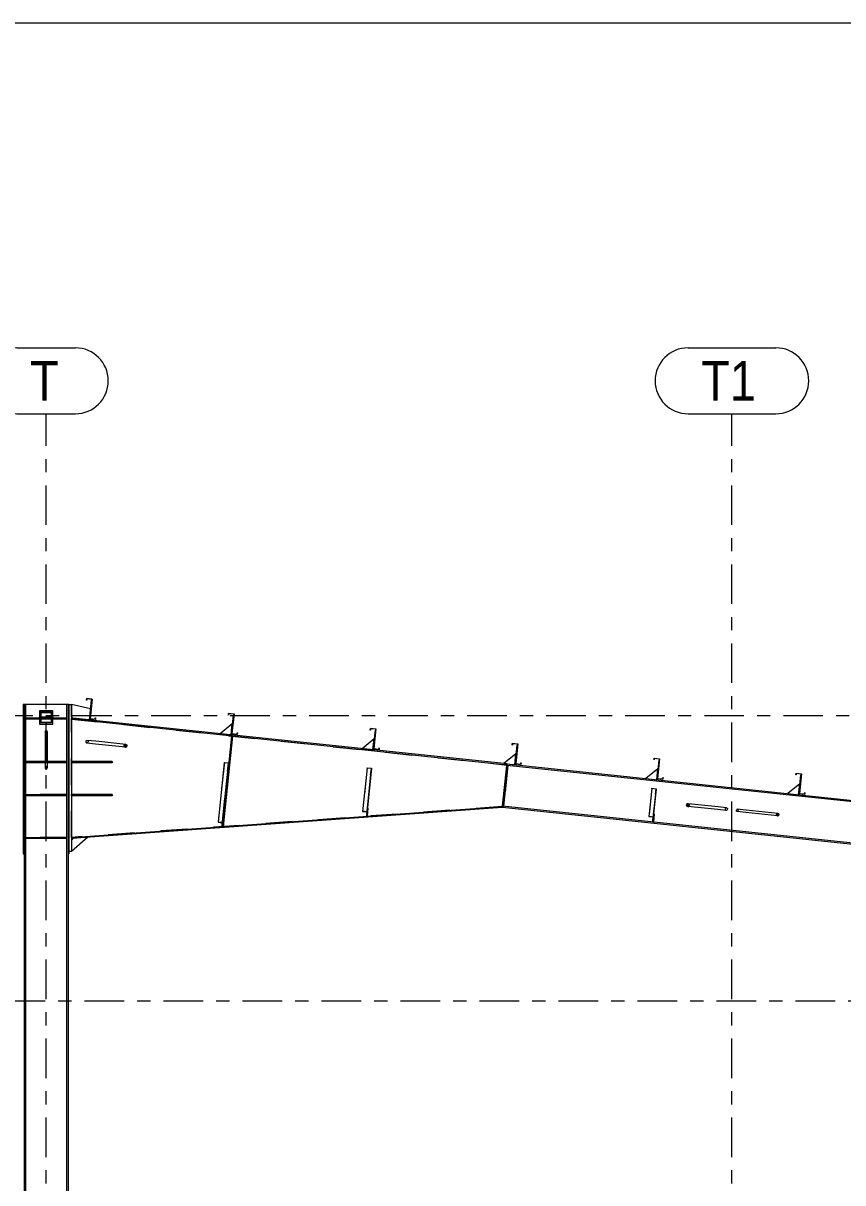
# Model space of a CAD drawing. Header units: millimetres. Extents: x -79 to 743, y -408 to 166.
# Drawn here: x 345.3 to 407.6, y 78 to 166.1 of the extents above; entities that cross this region are included whole.
import ezdxf

# ---------------------------------------------------------------- set-up
doc = ezdxf.new("R2010")
doc.units = ezdxf.units.MM
for name, pattern in [('XKITLINE00', [0]), ('XKITLINE02', [4, 2, -2]), ('XKITLINE03', [6, 3, -1, 1, -1])]:
    doc.linetypes.add(name, pattern=pattern)
for name, color, linetype, lineweight in [('DrawingSheet', 5, 'Continuous', 0), ('Part', 2, 'Continuous', 0), ('S-grid', 1, 'Continuous', 0)]:
    doc.layers.add(name, color=color, linetype=linetype, lineweight=lineweight)
doc.styles.add('ARIAL', font='ARIAL.TTF')

# ---------------------------------------------------------------- blocks, each defined once
blk = doc.blocks.new('*A96')
at = {"layer": 'Part'}
blk.add_hatch(color=3, dxfattribs=at).paths.add_polyline_path([(360.613, 109.94), (360.617, 109.972), (360.948, 109.937), (360.88, 109.292), (360.864, 109.294), (360.928, 109.907)], flags=17)
blk = doc.blocks.new('*A97')
at = {"layer": 'Part'}
blk.add_hatch(color=3, dxfattribs=at).paths.add_polyline_path([(371.465, 109.542), (371.468, 109.568), (371.799, 109.533), (371.744, 109.012), (371.728, 109.014), (371.78, 109.509)], flags=17)
blk = doc.blocks.new('*A98')
at = {"layer": 'Part'}
blk.add_hatch(color=3, dxfattribs=at).paths.add_polyline_path([(393.087, 107.981), (393.089, 108.002), (393.421, 107.967), (393.377, 107.547), (393.36, 107.549), (393.402, 107.948)], flags=17)
blk = doc.blocks.new('*A125')
at = {"layer": 'Part'}
blk.add_hatch(color=3, dxfattribs=at).paths.add_polyline_path([(404.676, 107.566), (404.687, 107.675), (404.702, 107.674), (404.689, 107.549), (404.275, 107.593), (404.432, 109.086), (404.048, 109.127), (404.036, 109.018), (404.021, 109.019), (404.034, 109.144), (404.449, 109.1), (404.291, 107.606)], flags=17)
blk = doc.blocks.new('*A126')
at = {"layer": 'Part'}
blk.add_hatch(color=3, dxfattribs=at).paths.add_polyline_path([(404.676, 107.566), (404.687, 107.675), (404.702, 107.674), (404.689, 107.549), (404.275, 107.593), (404.432, 109.086), (404.048, 109.127), (404.036, 109.018), (404.021, 109.019), (404.034, 109.144), (404.449, 109.1), (404.291, 107.606)], flags=17)
blk = doc.blocks.new('*A127')
at = {"layer": 'Part'}
blk.add_hatch(color=3, dxfattribs=at).paths.add_polyline_path([(393.902, 108.702), (393.914, 108.812), (393.929, 108.81), (393.916, 108.686), (393.501, 108.729), (393.659, 110.223), (393.274, 110.263), (393.263, 110.154), (393.248, 110.156), (393.261, 110.28), (393.675, 110.236), (393.518, 108.743)], flags=17)
blk = doc.blocks.new('*A128')
at = {"layer": 'Part'}
blk.add_hatch(color=3, dxfattribs=at).paths.add_polyline_path([(393.902, 108.702), (393.914, 108.812), (393.929, 108.81), (393.916, 108.686), (393.501, 108.729), (393.659, 110.223), (393.274, 110.263), (393.263, 110.154), (393.248, 110.156), (393.261, 110.28), (393.675, 110.236), (393.518, 108.743)], flags=17)
blk = doc.blocks.new('*A129')
at = {"layer": 'Part'}
blk.add_hatch(color=3, dxfattribs=at).paths.add_polyline_path([(383.129, 109.839), (383.14, 109.948), (383.155, 109.946), (383.142, 109.822), (382.728, 109.866), (382.885, 111.359), (382.501, 111.4), (382.489, 111.29), (382.474, 111.292), (382.487, 111.416), (382.902, 111.373), (382.744, 109.879)], flags=17)
blk = doc.blocks.new('*A130')
at = {"layer": 'Part'}
blk.add_hatch(color=3, dxfattribs=at).paths.add_polyline_path([(383.129, 109.839), (383.14, 109.948), (383.155, 109.946), (383.142, 109.822), (382.728, 109.866), (382.885, 111.359), (382.501, 111.4), (382.489, 111.29), (382.474, 111.292), (382.487, 111.416), (382.902, 111.373), (382.744, 109.879)], flags=17)
blk = doc.blocks.new('*A131')
at = {"layer": 'Part'}
blk.add_hatch(color=3, dxfattribs=at).paths.add_polyline_path([(372.355, 110.975), (372.367, 111.084), (372.382, 111.083), (372.368, 110.958), (371.954, 111.002), (372.112, 112.496), (371.727, 112.536), (371.716, 112.427), (371.701, 112.428), (371.714, 112.553), (372.128, 112.509), (371.971, 111.016)], flags=17)
blk = doc.blocks.new('*A132')
at = {"layer": 'Part'}
blk.add_hatch(color=3, dxfattribs=at).paths.add_polyline_path([(372.355, 110.975), (372.367, 111.084), (372.382, 111.083), (372.368, 110.958), (371.954, 111.002), (372.112, 112.496), (371.727, 112.536), (371.716, 112.427), (371.701, 112.428), (371.714, 112.553), (372.128, 112.509), (371.971, 111.016)], flags=17)
blk = doc.blocks.new('*A133')
at = {"layer": 'Part'}
blk.add_hatch(color=3, dxfattribs=at).paths.add_polyline_path([(361.582, 112.111), (361.593, 112.221), (361.608, 112.219), (361.595, 112.095), (361.181, 112.139), (361.338, 113.632), (360.954, 113.672), (360.942, 113.563), (360.927, 113.565), (360.94, 113.689), (361.355, 113.645), (361.197, 112.152)], flags=17)
blk = doc.blocks.new('*A134')
at = {"layer": 'Part'}
blk.add_hatch(color=3, dxfattribs=at).paths.add_polyline_path([(361.582, 112.111), (361.593, 112.221), (361.608, 112.219), (361.595, 112.095), (361.181, 112.139), (361.338, 113.632), (360.954, 113.672), (360.942, 113.563), (360.927, 113.565), (360.94, 113.689), (361.355, 113.645), (361.197, 112.152)], flags=17)
blk = doc.blocks.new('*A135')
at = {"layer": 'Part'}
blk.add_hatch(color=3, dxfattribs=at).paths.add_polyline_path([(350.808, 113.248), (350.82, 113.357), (350.834, 113.355), (350.821, 113.231), (350.407, 113.275), (350.564, 114.768), (350.18, 114.809), (350.168, 114.699), (350.153, 114.701), (350.167, 114.825), (350.581, 114.782), (350.423, 113.288)], flags=17)
blk = doc.blocks.new('*A136')
at = {"layer": 'Part'}
blk.add_hatch(color=3, dxfattribs=at).paths.add_polyline_path([(350.808, 113.248), (350.82, 113.357), (350.834, 113.355), (350.821, 113.231), (350.407, 113.275), (350.564, 114.768), (350.18, 114.809), (350.168, 114.699), (350.153, 114.701), (350.167, 114.825), (350.581, 114.782), (350.423, 113.288)], flags=17)
blk = doc.blocks.new('*A138')
at = {"layer": 'Part'}
blk.add_hatch(color=3, dxfattribs=at).paths.add_polyline_path([(347.083, 109.653), (347.142, 109.623), (347.167, 109.549), (347.142, 109.476), (347.083, 109.446), (347.024, 109.476), (347, 109.549), (347.024, 109.623)], flags=17)
blk = doc.blocks.new('*A140')
at = {"layer": 'Part'}
h = blk.add_hatch(color=3, dxfattribs=at)
h.paths.add_polyline_path([(346.667, 112.964), (346.667, 113.797), (347.5, 113.797), (347.5, 112.964)], flags=17)
h.paths.add_polyline_path([(346.7, 113.764), (346.7, 112.997), (347.467, 112.997), (347.467, 113.764)])
blk = doc.blocks.new('*A141')
at = {"layer": 'Part'}
blk.add_hatch(color=3, dxfattribs=at).paths.add_polyline_path([(353.188, 111.313), (353.233, 111.27), (353.245, 111.216), (353.222, 111.166), (353.169, 111.133), (353.102, 111.126), (353.037, 111.147), (352.993, 111.19), (352.981, 111.244), (353.004, 111.294), (353.056, 111.326), (353.124, 111.333)], flags=17)
blk = doc.blocks.new('*A142')
at = {"layer": 'Part'}
blk.add_hatch(color=3, dxfattribs=at).paths.add_polyline_path([(395.906, 106.807), (395.951, 106.764), (395.963, 106.71), (395.94, 106.66), (395.887, 106.627), (395.82, 106.62), (395.755, 106.641), (395.711, 106.684), (395.698, 106.738), (395.722, 106.788), (395.774, 106.821), (395.841, 106.828)], flags=17)
blk = doc.blocks.new('*A143')
at = {"layer": 'Part'}
blk.add_hatch(color=3, dxfattribs=at).paths.add_polyline_path([(402.642, 106.089), (402.716, 106.057), (402.742, 105.995), (402.704, 105.94), (402.625, 105.924), (402.551, 105.956), (402.526, 106.018), (402.563, 106.073)], flags=17)
blk = doc.blocks.new('*A472')
at = {"layer": 'DrawingSheet', "color": 5, "linetype": 'XKITLINE00', "lineweight": 0}
blk.add_line((743.244, 166.097), (-76.756, 166.097), dxfattribs=at)
blk = doc.blocks.new('*A475')
at = {"layer": 'S-grid', "color": 1, "linetype": 'XKITLINE03', "lineweight": 0}
blk.add_line((259.068, 113.542), (435.099, 113.542), dxfattribs=at)
blk = doc.blocks.new('*A476')
at = {"layer": 'S-grid', "color": 1, "linetype": 'XKITLINE03', "lineweight": 0}
blk.add_line((-10, 91.875), (572.492, 91.875), dxfattribs=at)
blk = doc.blocks.new('*A765')
at = {"layer": 'S-grid', "color": 1, "linetype": 'XKITLINE03', "lineweight": 0}
blk.add_line((399.167, -10), (399.167, 136.447), dxfattribs=at)
at = {"layer": 'S-grid', "color": 3, "style": 'ARIAL', "width": 0.85}
blk.add_text('T1', height=3, dxfattribs=at).set_placement((396.832, 137.447))
blk = doc.blocks.new('*A766')
at = {"layer": 'S-grid', "color": 1, "linetype": 'XKITLINE03', "lineweight": 0}
blk.add_line((347.083, -10), (347.083, 136.447), dxfattribs=at)
at = {"layer": 'S-grid', "color": 3, "style": 'ARIAL', "width": 0.85}
blk.add_text('T', height=3, dxfattribs=at).set_placement((345.862, 137.447))
blk = doc.blocks.new('*A768')
at = {"layer": 'Part', "color": 7, "linetype": 'XKITLINE02', "lineweight": 0}
for p, q in [((382.071, 109.742), (381.744, 106.643)), ((382.074, 109.767), (382.083, 109.85)), ((454.716, 102.189), (454.367, 98.874)), ((447.011, 99.65), (446.679, 99.685)), ((447.022, 99.758), (446.691, 99.793))]:
    blk.add_line(p, q, dxfattribs=at)
at = {"layer": 'Part', "color": 2, "linetype": 'XKITLINE00', "lineweight": 0}
for p, q in [((382.074, 109.767), (382.071, 109.742)), ((454.705, 102.081), (382.071, 109.742)), ((382.083, 109.85), (454.716, 102.189)), ((381.744, 106.643), (381.733, 106.535)), ((446.691, 99.793), (381.744, 106.643)), ((446.679, 99.685), (381.733, 106.535)), ((454.367, 98.874), (447.011, 99.65)), ((454.378, 98.982), (447.022, 99.758))]:
    blk.add_line(p, q, dxfattribs=at)
blk = doc.blocks.new('*A813')
at = {"layer": 'Part', "color": 2, "linetype": 'XKITLINE00', "lineweight": 0}
for p, q in [((348.75, 114.359), (345.417, 114.359)), ((345.525, 114.359), (345.525, 113.339)), ((348.642, 114.359), (348.642, 113.339)), ((345.525, 113.255), (345.525, 65.375)), ((348.642, 113.255), (348.642, 65.375)), ((345.417, 103.026), (345.417, 16.833)), ((348.75, 103.026), (348.75, 16.833))]:
    blk.add_line(p, q, dxfattribs=at)
at = {"layer": 'Part', "color": 7, "linetype": 'XKITLINE02', "lineweight": 0}
for p, q in [((345.417, 114.359), (345.417, 103.026)), ((345.525, 114.359), (345.525, 113.255)), ((348.75, 114.359), (348.75, 103.026)), ((348.642, 113.339), (348.642, 113.255))]:
    blk.add_line(p, q, dxfattribs=at)
blk = doc.blocks.new('*A817')
at = {"layer": 'Part', "color": 7, "linetype": 'XKITLINE02', "lineweight": 0}
for p, q in [((348.633, 104.275), (345.533, 104.275)), ((345.533, 104.192), (345.533, 104.275)), ((348.633, 104.192), (345.533, 104.192)), ((345.658, 104.275), (345.658, 104.192)), ((348.508, 104.192), (348.508, 104.275)), ((348.633, 104.275), (348.633, 104.192))]:
    blk.add_line(p, q, dxfattribs=at)
blk = doc.blocks.new('*A818')
at = {"layer": 'Part', "color": 2, "linetype": 'XKITLINE00', "lineweight": 0}
for p, q in [((345.533, 104.275), (348.633, 104.275)), ((345.533, 104.275), (345.533, 104.192)), ((348.633, 104.192), (345.533, 104.192)), ((348.633, 104.275), (348.633, 104.192))]:
    blk.add_line(p, q, dxfattribs=at)
at = {"layer": 'Part', "color": 7, "linetype": 'XKITLINE02', "lineweight": 0}
for p, q in [((345.658, 104.192), (345.658, 104.275)), ((348.508, 104.192), (348.508, 104.275))]:
    blk.add_line(p, q, dxfattribs=at)
blk = doc.blocks.new('*A819')
at = {"layer": 'Part', "color": 7, "linetype": 'XKITLINE02', "lineweight": 0}
for p, q in [((349, 109.942), (349, 110.026)), ((349, 110.026), (352.1, 110.026)), ((352.1, 109.942), (349, 109.942)), ((349.125, 109.942), (349.125, 110.026)), ((349.167, 109.942), (349.167, 110.026)), ((352.1, 109.942), (352.1, 110.026))]:
    blk.add_line(p, q, dxfattribs=at)
blk = doc.blocks.new('*A820')
at = {"layer": 'Part', "color": 2, "linetype": 'XKITLINE00', "lineweight": 0}
for p, q in [((352.1, 107.526), (349, 107.526)), ((352.1, 107.442), (349, 107.442)), ((349.167, 107.442), (349.167, 107.526)), ((352.1, 107.526), (352.1, 107.442))]:
    blk.add_line(p, q, dxfattribs=at)
at = {"layer": 'Part', "color": 7, "linetype": 'XKITLINE02', "lineweight": 0}
for p, q in [((349, 107.526), (349, 107.442)), ((349.125, 107.442), (349.125, 107.526))]:
    blk.add_line(p, q, dxfattribs=at)
blk = doc.blocks.new('*A821')
at = {"layer": 'Part', "color": 2, "linetype": 'XKITLINE00', "lineweight": 0}
for p, q in [((352.1, 110.026), (349, 110.026)), ((352.1, 109.942), (349, 109.942)), ((349.167, 109.942), (349.167, 110.026)), ((352.1, 110.026), (352.1, 109.942))]:
    blk.add_line(p, q, dxfattribs=at)
at = {"layer": 'Part', "color": 7, "linetype": 'XKITLINE02', "lineweight": 0}
for p, q in [((349, 110.026), (349, 109.942)), ((349.125, 109.942), (349.125, 110.026))]:
    blk.add_line(p, q, dxfattribs=at)
blk = doc.blocks.new('*A822')
at = {"layer": 'Part', "color": 7, "linetype": 'XKITLINE02', "lineweight": 0}
for p, q in [((348.633, 107.526), (345.533, 107.526)), ((345.533, 107.442), (345.533, 107.526)), ((348.633, 107.442), (345.533, 107.442)), ((345.658, 107.526), (345.658, 107.442)), ((348.508, 107.442), (348.508, 107.526)), ((348.633, 107.526), (348.633, 107.442))]:
    blk.add_line(p, q, dxfattribs=at)
blk = doc.blocks.new('*A823')
at = {"layer": 'Part', "color": 2, "linetype": 'XKITLINE00', "lineweight": 0}
for p, q in [((345.533, 107.526), (348.633, 107.526)), ((345.533, 107.526), (345.533, 107.442)), ((348.633, 107.442), (345.533, 107.442)), ((348.633, 107.526), (348.633, 107.442))]:
    blk.add_line(p, q, dxfattribs=at)
at = {"layer": 'Part', "color": 7, "linetype": 'XKITLINE02', "lineweight": 0}
for p, q in [((345.658, 107.442), (345.658, 107.526)), ((348.508, 107.442), (348.508, 107.526))]:
    blk.add_line(p, q, dxfattribs=at)
blk = doc.blocks.new('*A824')
at = {"layer": 'Part', "color": 7, "linetype": 'XKITLINE02', "lineweight": 0}
for p, q in [((348.633, 110.026), (345.533, 110.026)), ((345.533, 109.942), (345.533, 110.026)), ((348.633, 109.942), (345.533, 109.942)), ((345.658, 110.026), (345.658, 109.942)), ((348.508, 109.942), (348.508, 110.026)), ((348.633, 110.026), (348.633, 109.942))]:
    blk.add_line(p, q, dxfattribs=at)
blk = doc.blocks.new('*A825')
at = {"layer": 'Part', "color": 2, "linetype": 'XKITLINE00', "lineweight": 0}
for p, q in [((347, 110.026), (345.533, 110.026)), ((345.533, 109.942), (345.533, 110.026)), ((347, 109.942), (345.533, 109.942)), ((348.633, 110.026), (347.167, 110.026)), ((348.633, 109.942), (347.167, 109.942)), ((348.633, 110.026), (348.633, 109.942))]:
    blk.add_line(p, q, dxfattribs=at)
at = {"layer": 'Part', "color": 7, "linetype": 'XKITLINE02', "lineweight": 0}
for p, q in [((345.658, 109.942), (345.658, 110.026)), ((347.167, 110.026), (347, 110.026)), ((347.167, 109.942), (347, 109.942)), ((348.508, 109.942), (348.508, 110.026))]:
    blk.add_line(p, q, dxfattribs=at)
blk = doc.blocks.new('*A826')
at = {"layer": 'Part', "color": 7, "linetype": 'XKITLINE02', "lineweight": 0}
for p, q in [((348.633, 113.339), (345.533, 113.339)), ((345.533, 113.255), (345.533, 113.339)), ((348.633, 113.255), (345.533, 113.255)), ((345.658, 113.339), (345.658, 113.255)), ((348.508, 113.255), (348.508, 113.339)), ((348.633, 113.339), (348.633, 113.255))]:
    blk.add_line(p, q, dxfattribs=at)
blk = doc.blocks.new('*A828')
at = {"layer": 'Part', "color": 2, "linetype": 'XKITLINE00', "lineweight": 0}
for p, q in [((350.444, 114.025), (349, 114.359)), ((349.124, 113.326), (349, 113.465))]:
    blk.add_line(p, q, dxfattribs=at)
at = {"layer": 'Part', "color": 7, "linetype": 'XKITLINE02', "lineweight": 0}
for p, q in [((349, 113.465), (349, 114.359)), ((350.444, 114.025), (350.357, 113.196)), ((350.357, 113.196), (349.124, 113.326))]:
    blk.add_line(p, q, dxfattribs=at)
blk = doc.blocks.new('*A829')
at = {"layer": 'Part', "color": 2, "linetype": 'XKITLINE00', "lineweight": 0}
for p, q in [((347.583, 113.88), (346.583, 113.88)), ((346.583, 113.88), (346.583, 112.88)), ((347.583, 112.88), (347.583, 113.88)), ((346.583, 112.88), (347.583, 112.88))]:
    blk.add_line(p, q, dxfattribs=at)
blk = doc.blocks.new('*A830')
at = {"layer": 'Part', "color": 7, "linetype": 'XKITLINE02', "lineweight": 0}
for p, q in [((346.583, 113.339), (346.583, 113.422)), ((346.583, 113.422), (347.583, 113.422)), ((347.583, 113.339), (346.583, 113.339)), ((347.583, 113.422), (347.583, 113.339))]:
    blk.add_line(p, q, dxfattribs=at)
blk = doc.blocks.new('*A831')
at = {"layer": 'Part', "color": 2, "linetype": 'XKITLINE00', "lineweight": 0}
for p, q in [((346.583, 113.339), (345.525, 113.339)), ((345.525, 113.255), (345.525, 113.339)), ((346.583, 113.255), (345.525, 113.255)), ((348.642, 113.339), (347.583, 113.339)), ((348.642, 113.255), (347.583, 113.255)), ((348.642, 113.339), (348.642, 113.255))]:
    blk.add_line(p, q, dxfattribs=at)
at = {"layer": 'Part', "color": 7, "linetype": 'XKITLINE02', "lineweight": 0}
for p, q in [((345.65, 113.255), (345.65, 113.339)), ((347.583, 113.339), (346.583, 113.339)), ((347.583, 113.255), (346.583, 113.255)), ((348.517, 113.255), (348.517, 113.339))]:
    blk.add_line(p, q, dxfattribs=at)
blk = doc.blocks.new('*A832')
at = {"layer": 'Part', "color": 2, "linetype": 'XKITLINE00', "lineweight": 0}
for p, q in [((350.514, 114.688), (350.357, 113.196)), ((350.556, 114.684), (350.514, 114.688)), ((350.407, 113.275), (350.398, 113.192))]:
    blk.add_line(p, q, dxfattribs=at)
at = {"layer": 'Part', "color": 7, "linetype": 'XKITLINE02', "lineweight": 0}
for p, q in [((350.407, 113.275), (350.556, 114.684)), ((350.398, 113.192), (350.357, 113.196))]:
    blk.add_line(p, q, dxfattribs=at)
blk = doc.blocks.new('*A835')
at = {"layer": 'Part', "color": 2, "linetype": 'XKITLINE00', "lineweight": 0}
for p, q in [((360.613, 109.94), (360.137, 105.426)), ((360.864, 109.294), (360.435, 105.231)), ((360.948, 109.937), (360.485, 105.543)), ((360.613, 109.94), (360.617, 109.972)), ((360.928, 109.907), (360.613, 109.94)), ((360.617, 109.972), (360.948, 109.937)), ((360.864, 109.294), (360.928, 109.907)), ((360.864, 109.294), (360.88, 109.292)), ((360.137, 105.426), (360.452, 105.392)), ((360.435, 105.231), (360.452, 105.229))]:
    blk.add_line(p, q, dxfattribs=at)
at = {"layer": 'Part', "color": 7, "linetype": 'XKITLINE02', "lineweight": 0}
for p, q in [((360.47, 105.399), (360.138, 105.434)), ((360.485, 105.543), (360.452, 105.229))]:
    blk.add_line(p, q, dxfattribs=at)
blk = doc.blocks.new('*A836')
at = {"layer": 'Part', "color": 7, "linetype": 'XKITLINE02', "lineweight": 0}
for p, q in [((360.617, 109.972), (360.137, 105.426)), ((360.928, 109.907), (360.435, 105.231)), ((360.452, 105.229), (360.948, 109.937)), ((360.137, 105.426), (360.452, 105.392)), ((360.138, 105.434), (360.47, 105.399)), ((360.435, 105.231), (360.452, 105.229))]:
    blk.add_line(p, q, dxfattribs=at)
blk = doc.blocks.new('*A837')
at = {"layer": 'Part', "color": 2, "linetype": 'XKITLINE00', "lineweight": 0}
for p, q in [((361.246, 111.964), (360.522, 105.1)), ((361.163, 111.973), (360.948, 109.937)), ((360.485, 105.543), (360.438, 105.094))]:
    blk.add_line(p, q, dxfattribs=at)
at = {"layer": 'Part', "color": 7, "linetype": 'XKITLINE02', "lineweight": 0}
for p, q in [((361.246, 111.964), (361.163, 111.973)), ((360.948, 109.937), (360.485, 105.543)), ((360.52, 105.085), (360.438, 105.094)), ((360.451, 105.218), (360.533, 105.21)), ((360.522, 105.1), (360.52, 105.085))]:
    blk.add_line(p, q, dxfattribs=at)
blk = doc.blocks.new('*A838')
at = {"layer": 'Part', "color": 7, "linetype": 'XKITLINE02', "lineweight": 0}
for p, q in [((361.163, 111.973), (360.438, 105.094)), ((360.52, 105.085), (361.246, 111.964)), ((361.246, 111.964), (361.163, 111.973)), ((360.438, 105.094), (360.52, 105.085)), ((360.451, 105.218), (360.533, 105.21))]:
    blk.add_line(p, q, dxfattribs=at)
blk = doc.blocks.new('*A839')
at = {"layer": 'Part', "color": 2, "linetype": 'XKITLINE00', "lineweight": 0}
for p, q in [((361.288, 113.552), (361.13, 112.06)), ((361.329, 113.547), (361.288, 113.552)), ((361.181, 112.139), (361.172, 112.056))]:
    blk.add_line(p, q, dxfattribs=at)
at = {"layer": 'Part', "color": 7, "linetype": 'XKITLINE02', "lineweight": 0}
for p, q in [((361.181, 112.139), (361.329, 113.547)), ((361.172, 112.056), (361.13, 112.06))]:
    blk.add_line(p, q, dxfattribs=at)
blk = doc.blocks.new('*A840')
at = {"layer": 'Part', "color": 2, "linetype": 'XKITLINE00', "lineweight": 0}
blk.add_line((361.218, 112.889), (360.302, 112.147), dxfattribs=at)
at = {"layer": 'Part', "color": 7, "linetype": 'XKITLINE02', "lineweight": 0}
for p, q in [((361.13, 112.06), (361.218, 112.889)), ((360.302, 112.147), (361.13, 112.06))]:
    blk.add_line(p, q, dxfattribs=at)
blk = doc.blocks.new('*A841')
at = {"layer": 'Part', "color": 2, "linetype": 'XKITLINE00', "lineweight": 0}
for p, q in [((371.465, 109.542), (371.117, 106.248)), ((371.799, 109.533), (371.457, 106.288)), ((371.465, 109.542), (371.468, 109.568)), ((371.78, 109.509), (371.465, 109.542)), ((371.468, 109.568), (371.799, 109.533)), ((371.728, 109.014), (371.78, 109.509)), ((371.728, 109.014), (371.411, 106.014)), ((371.728, 109.014), (371.744, 109.012)), ((371.117, 106.248), (371.432, 106.214)), ((371.411, 106.014), (371.428, 106.012))]:
    blk.add_line(p, q, dxfattribs=at)
at = {"layer": 'Part', "color": 7, "linetype": 'XKITLINE02', "lineweight": 0}
for p, q in [((371.45, 106.223), (371.119, 106.258)), ((371.457, 106.288), (371.428, 106.012))]:
    blk.add_line(p, q, dxfattribs=at)
blk = doc.blocks.new('*A842')
at = {"layer": 'Part', "color": 7, "linetype": 'XKITLINE02', "lineweight": 0}
for p, q in [((371.468, 109.568), (371.117, 106.248)), ((371.78, 109.509), (371.411, 106.014)), ((371.428, 106.012), (371.799, 109.533)), ((371.117, 106.248), (371.432, 106.214)), ((371.119, 106.258), (371.45, 106.223)), ((371.411, 106.014), (371.428, 106.012))]:
    blk.add_line(p, q, dxfattribs=at)
blk = doc.blocks.new('*A843')
at = {"layer": 'Part', "color": 2, "linetype": 'XKITLINE00', "lineweight": 0}
blk.add_line((382.765, 110.616), (381.849, 109.875), dxfattribs=at)
at = {"layer": 'Part', "color": 7, "linetype": 'XKITLINE02', "lineweight": 0}
for p, q in [((382.678, 109.787), (382.765, 110.616)), ((381.849, 109.875), (382.678, 109.787))]:
    blk.add_line(p, q, dxfattribs=at)
blk = doc.blocks.new('*A844')
at = {"layer": 'Part', "color": 2, "linetype": 'XKITLINE00', "lineweight": 0}
for p, q in [((382.835, 111.279), (382.678, 109.787)), ((382.876, 111.275), (382.835, 111.279)), ((382.728, 109.866), (382.719, 109.783))]:
    blk.add_line(p, q, dxfattribs=at)
at = {"layer": 'Part', "color": 7, "linetype": 'XKITLINE02', "lineweight": 0}
for p, q in [((382.728, 109.866), (382.876, 111.275)), ((382.719, 109.783), (382.678, 109.787))]:
    blk.add_line(p, q, dxfattribs=at)
blk = doc.blocks.new('*A845')
at = {"layer": 'Part', "color": 2, "linetype": 'XKITLINE00', "lineweight": 0}
blk.add_line((371.991, 111.752), (371.075, 111.011), dxfattribs=at)
at = {"layer": 'Part', "color": 7, "linetype": 'XKITLINE02', "lineweight": 0}
for p, q in [((371.075, 111.011), (371.904, 110.924)), ((371.904, 110.924), (371.991, 111.752))]:
    blk.add_line(p, q, dxfattribs=at)
blk = doc.blocks.new('*A846')
at = {"layer": 'Part', "color": 2, "linetype": 'XKITLINE00', "lineweight": 0}
for p, q in [((372.061, 112.415), (371.904, 110.924)), ((372.103, 112.411), (372.061, 112.415)), ((371.954, 111.002), (371.945, 110.919))]:
    blk.add_line(p, q, dxfattribs=at)
at = {"layer": 'Part', "color": 7, "linetype": 'XKITLINE02', "lineweight": 0}
for p, q in [((371.954, 111.002), (372.103, 112.411)), ((371.945, 110.919), (371.904, 110.924))]:
    blk.add_line(p, q, dxfattribs=at)
blk = doc.blocks.new('*A847')
at = {"layer": 'Part', "color": 7, "linetype": 'XKITLINE02', "lineweight": 0}
for p, q in [((371.479, 106.501), (371.414, 105.88)), ((371.414, 105.88), (371.455, 105.875)), ((371.427, 106.004), (371.468, 106)), ((371.455, 105.875), (371.521, 106.497)), ((371.521, 106.497), (371.479, 106.501))]:
    blk.add_line(p, q, dxfattribs=at)
blk = doc.blocks.new('*A848')
at = {"layer": 'Part', "color": 2, "linetype": 'XKITLINE00', "lineweight": 0}
for p, q in [((371.457, 106.288), (371.414, 105.88)), ((371.521, 106.497), (371.456, 105.883)), ((371.479, 106.501), (371.521, 106.497))]:
    blk.add_line(p, q, dxfattribs=at)
at = {"layer": 'Part', "color": 7, "linetype": 'XKITLINE02', "lineweight": 0}
for p, q in [((371.455, 105.875), (371.414, 105.88)), ((371.427, 106.004), (371.468, 106)), ((371.456, 105.883), (371.455, 105.875)), ((371.457, 106.288), (371.479, 106.501))]:
    blk.add_line(p, q, dxfattribs=at)
blk = doc.blocks.new('*A849')
at = {"layer": 'Part', "color": 2, "linetype": 'XKITLINE00', "lineweight": 0}
for p, q in [((381.744, 106.643), (382.071, 109.742)), ((382.154, 109.734), (381.827, 106.634))]:
    blk.add_line(p, q, dxfattribs=at)
at = {"layer": 'Part', "color": 7, "linetype": 'XKITLINE02', "lineweight": 0}
for p, q in [((382.058, 109.618), (382.141, 109.609)), ((382.071, 109.742), (382.154, 109.734)), ((381.744, 106.643), (381.827, 106.634)), ((381.758, 106.767), (381.84, 106.758))]:
    blk.add_line(p, q, dxfattribs=at)
blk = doc.blocks.new('*A850')
at = {"layer": 'Part', "color": 7, "linetype": 'XKITLINE02', "lineweight": 0}
for p, q in [((382.071, 109.742), (381.744, 106.643)), ((382.154, 109.734), (381.827, 106.634)), ((382.058, 109.618), (382.141, 109.609)), ((382.071, 109.742), (382.154, 109.734)), ((381.827, 106.634), (381.744, 106.643)), ((381.84, 106.758), (381.758, 106.767))]:
    blk.add_line(p, q, dxfattribs=at)
blk = doc.blocks.new('*A851')
at = {"layer": 'Part', "color": 2, "linetype": 'XKITLINE00', "lineweight": 0}
for p, q in [((393.087, 107.981), (392.864, 105.863)), ((393.087, 107.981), (393.089, 108.002)), ((393.402, 107.948), (393.087, 107.981)), ((393.089, 108.002), (393.421, 107.967)), ((393.36, 107.549), (393.152, 105.581)), ((393.421, 107.967), (393.192, 105.801)), ((393.36, 107.549), (393.402, 107.948)), ((393.377, 107.547), (393.36, 107.549)), ((392.864, 105.863), (393.179, 105.829)), ((393.152, 105.581), (393.169, 105.579))]:
    blk.add_line(p, q, dxfattribs=at)
at = {"layer": 'Part', "color": 7, "linetype": 'XKITLINE02', "lineweight": 0}
for p, q in [((392.865, 105.876), (393.197, 105.841)), ((393.192, 105.801), (393.169, 105.579))]:
    blk.add_line(p, q, dxfattribs=at)
blk = doc.blocks.new('*A852')
at = {"layer": 'Part', "color": 7, "linetype": 'XKITLINE02', "lineweight": 0}
for p, q in [((393.089, 108.002), (392.864, 105.863)), ((393.402, 107.948), (393.152, 105.581)), ((393.169, 105.579), (393.421, 107.967)), ((392.864, 105.863), (393.179, 105.829)), ((392.865, 105.876), (393.197, 105.841)), ((393.152, 105.581), (393.169, 105.579))]:
    blk.add_line(p, q, dxfattribs=at)
blk = doc.blocks.new('*A853')
at = {"layer": 'Part', "color": 2, "linetype": 'XKITLINE00', "lineweight": 0}
for p, q in [((393.608, 110.143), (393.451, 108.651)), ((393.65, 110.138), (393.608, 110.143)), ((393.501, 108.729), (393.493, 108.647))]:
    blk.add_line(p, q, dxfattribs=at)
at = {"layer": 'Part', "color": 7, "linetype": 'XKITLINE02', "lineweight": 0}
for p, q in [((393.501, 108.729), (393.65, 110.138)), ((393.493, 108.647), (393.451, 108.651))]:
    blk.add_line(p, q, dxfattribs=at)
blk = doc.blocks.new('*A854')
at = {"layer": 'Part', "color": 2, "linetype": 'XKITLINE00', "lineweight": 0}
blk.add_line((393.538, 109.48), (392.622, 108.738), dxfattribs=at)
at = {"layer": 'Part', "color": 7, "linetype": 'XKITLINE02', "lineweight": 0}
for p, q in [((393.451, 108.651), (393.538, 109.48)), ((392.622, 108.738), (393.451, 108.651))]:
    blk.add_line(p, q, dxfattribs=at)
blk = doc.blocks.new('*A855')
at = {"layer": 'Part', "color": 2, "linetype": 'XKITLINE00', "lineweight": 0}
for p, q in [((393.154, 105.439), (393.192, 105.801)), ((393.261, 106.057), (393.196, 105.435)), ((393.22, 106.061), (393.261, 106.057))]:
    blk.add_line(p, q, dxfattribs=at)
at = {"layer": 'Part', "color": 7, "linetype": 'XKITLINE02', "lineweight": 0}
for p, q in [((393.192, 105.801), (393.22, 106.061)), ((393.196, 105.435), (393.154, 105.439)), ((393.167, 105.564), (393.209, 105.559))]:
    blk.add_line(p, q, dxfattribs=at)
blk = doc.blocks.new('*A856')
at = {"layer": 'Part', "color": 7, "linetype": 'XKITLINE02', "lineweight": 0}
for p, q in [((393.22, 106.061), (393.154, 105.439)), ((393.196, 105.435), (393.261, 106.057)), ((393.261, 106.057), (393.22, 106.061)), ((393.154, 105.439), (393.196, 105.435)), ((393.167, 105.564), (393.209, 105.559))]:
    blk.add_line(p, q, dxfattribs=at)
blk = doc.blocks.new('*A857')
at = {"layer": 'Part', "color": 2, "linetype": 'XKITLINE00', "lineweight": 0}
for p, q in [((404.382, 109.006), (404.225, 107.515)), ((404.423, 109.002), (404.382, 109.006)), ((404.275, 107.593), (404.266, 107.51))]:
    blk.add_line(p, q, dxfattribs=at)
at = {"layer": 'Part', "color": 7, "linetype": 'XKITLINE02', "lineweight": 0}
for p, q in [((404.275, 107.593), (404.423, 109.002)), ((404.266, 107.51), (404.225, 107.515))]:
    blk.add_line(p, q, dxfattribs=at)
blk = doc.blocks.new('*A858')
at = {"layer": 'Part', "color": 2, "linetype": 'XKITLINE00', "lineweight": 0}
blk.add_line((404.312, 108.343), (403.396, 107.602), dxfattribs=at)
at = {"layer": 'Part', "color": 7, "linetype": 'XKITLINE02', "lineweight": 0}
for p, q in [((404.225, 107.515), (404.312, 108.343)), ((403.396, 107.602), (404.225, 107.515))]:
    blk.add_line(p, q, dxfattribs=at)
blk = doc.blocks.new('*A899')
at = {"layer": 'Part', "color": 2, "linetype": 'XKITLINE00', "lineweight": 0}
for p, q in [((345.417, 114.359), (345.35, 114.359)), ((345.35, 114.359), (345.35, 103.026)), ((345.417, 114.359), (345.417, 103.026)), ((345.35, 103.026), (345.417, 103.026))]:
    blk.add_line(p, q, dxfattribs=at)
blk = doc.blocks.new('*A925')
at = {"layer": 'Part', "color": 2, "linetype": 'XKITLINE00', "lineweight": 0}
for p, q in [((404.021, 109.019), (404.034, 109.144)), ((404.036, 109.018), (404.021, 109.019)), ((404.034, 109.144), (404.449, 109.1)), ((404.048, 109.127), (404.036, 109.018)), ((404.432, 109.086), (404.048, 109.127)), ((404.275, 107.593), (404.432, 109.086)), ((404.449, 109.1), (404.291, 107.606)), ((404.689, 107.549), (404.275, 107.593)), ((404.291, 107.606), (404.676, 107.566)), ((404.676, 107.566), (404.687, 107.675)), ((404.687, 107.675), (404.702, 107.674)), ((404.702, 107.674), (404.689, 107.549))]:
    blk.add_line(p, q, dxfattribs=at)
blk = doc.blocks.new('*A926')
at = {"layer": 'Part', "color": 2, "linetype": 'XKITLINE00', "lineweight": 0}
for p, q in [((404.021, 109.019), (404.034, 109.144)), ((404.036, 109.018), (404.021, 109.019)), ((404.034, 109.144), (404.449, 109.1)), ((404.048, 109.127), (404.036, 109.018)), ((404.432, 109.086), (404.048, 109.127)), ((404.275, 107.593), (404.432, 109.086)), ((404.449, 109.1), (404.291, 107.606)), ((404.689, 107.549), (404.275, 107.593)), ((404.291, 107.606), (404.676, 107.566)), ((404.676, 107.566), (404.687, 107.675)), ((404.687, 107.675), (404.702, 107.674)), ((404.702, 107.674), (404.689, 107.549))]:
    blk.add_line(p, q, dxfattribs=at)
blk = doc.blocks.new('*A927')
at = {"layer": 'Part', "color": 2, "linetype": 'XKITLINE00', "lineweight": 0}
for p, q in [((393.248, 110.156), (393.261, 110.28)), ((393.263, 110.154), (393.248, 110.156)), ((393.261, 110.28), (393.675, 110.236)), ((393.274, 110.263), (393.263, 110.154)), ((393.659, 110.223), (393.274, 110.263)), ((393.501, 108.729), (393.659, 110.223)), ((393.675, 110.236), (393.518, 108.743)), ((393.916, 108.686), (393.501, 108.729)), ((393.518, 108.743), (393.902, 108.702)), ((393.902, 108.702), (393.914, 108.812)), ((393.914, 108.812), (393.929, 108.81)), ((393.929, 108.81), (393.916, 108.686))]:
    blk.add_line(p, q, dxfattribs=at)
blk = doc.blocks.new('*A928')
at = {"layer": 'Part', "color": 2, "linetype": 'XKITLINE00', "lineweight": 0}
for p, q in [((393.248, 110.156), (393.261, 110.28)), ((393.263, 110.154), (393.248, 110.156)), ((393.261, 110.28), (393.675, 110.236)), ((393.274, 110.263), (393.263, 110.154)), ((393.659, 110.223), (393.274, 110.263)), ((393.501, 108.729), (393.659, 110.223)), ((393.675, 110.236), (393.518, 108.743)), ((393.916, 108.686), (393.501, 108.729)), ((393.518, 108.743), (393.902, 108.702)), ((393.902, 108.702), (393.914, 108.812)), ((393.914, 108.812), (393.929, 108.81)), ((393.929, 108.81), (393.916, 108.686))]:
    blk.add_line(p, q, dxfattribs=at)
blk = doc.blocks.new('*A929')
at = {"layer": 'Part', "color": 2, "linetype": 'XKITLINE00', "lineweight": 0}
for p, q in [((382.474, 111.292), (382.487, 111.416)), ((382.489, 111.29), (382.474, 111.292)), ((382.487, 111.416), (382.902, 111.373)), ((382.501, 111.4), (382.489, 111.29)), ((382.885, 111.359), (382.501, 111.4)), ((382.728, 109.866), (382.885, 111.359)), ((382.902, 111.373), (382.744, 109.879)), ((383.142, 109.822), (382.728, 109.866)), ((382.744, 109.879), (383.129, 109.839)), ((383.129, 109.839), (383.14, 109.948)), ((383.14, 109.948), (383.155, 109.946)), ((383.155, 109.946), (383.142, 109.822))]:
    blk.add_line(p, q, dxfattribs=at)
blk = doc.blocks.new('*A930')
at = {"layer": 'Part', "color": 2, "linetype": 'XKITLINE00', "lineweight": 0}
for p, q in [((382.474, 111.292), (382.487, 111.416)), ((382.489, 111.29), (382.474, 111.292)), ((382.487, 111.416), (382.902, 111.373)), ((382.501, 111.4), (382.489, 111.29)), ((382.885, 111.359), (382.501, 111.4)), ((382.728, 109.866), (382.885, 111.359)), ((382.902, 111.373), (382.744, 109.879)), ((383.142, 109.822), (382.728, 109.866)), ((382.744, 109.879), (383.129, 109.839)), ((383.129, 109.839), (383.14, 109.948)), ((383.14, 109.948), (383.155, 109.946)), ((383.155, 109.946), (383.142, 109.822))]:
    blk.add_line(p, q, dxfattribs=at)
blk = doc.blocks.new('*A931')
at = {"layer": 'Part', "color": 2, "linetype": 'XKITLINE00', "lineweight": 0}
for p, q in [((371.701, 112.428), (371.714, 112.553)), ((371.716, 112.427), (371.701, 112.428)), ((371.714, 112.553), (372.128, 112.509)), ((371.727, 112.536), (371.716, 112.427)), ((372.112, 112.496), (371.727, 112.536)), ((371.954, 111.002), (372.112, 112.496)), ((372.128, 112.509), (371.971, 111.016)), ((372.368, 110.958), (371.954, 111.002)), ((371.971, 111.016), (372.355, 110.975)), ((372.355, 110.975), (372.367, 111.084)), ((372.367, 111.084), (372.382, 111.083)), ((372.382, 111.083), (372.368, 110.958))]:
    blk.add_line(p, q, dxfattribs=at)
blk = doc.blocks.new('*A932')
at = {"layer": 'Part', "color": 2, "linetype": 'XKITLINE00', "lineweight": 0}
for p, q in [((371.701, 112.428), (371.714, 112.553)), ((371.716, 112.427), (371.701, 112.428)), ((371.714, 112.553), (372.128, 112.509)), ((371.727, 112.536), (371.716, 112.427)), ((372.112, 112.496), (371.727, 112.536)), ((371.954, 111.002), (372.112, 112.496)), ((372.128, 112.509), (371.971, 111.016)), ((372.368, 110.958), (371.954, 111.002)), ((371.971, 111.016), (372.355, 110.975)), ((372.355, 110.975), (372.367, 111.084)), ((372.367, 111.084), (372.382, 111.083)), ((372.382, 111.083), (372.368, 110.958))]:
    blk.add_line(p, q, dxfattribs=at)
blk = doc.blocks.new('*A933')
at = {"layer": 'Part', "color": 2, "linetype": 'XKITLINE00', "lineweight": 0}
for p, q in [((360.927, 113.565), (360.94, 113.689)), ((360.94, 113.689), (361.355, 113.645)), ((360.954, 113.672), (360.942, 113.563)), ((361.338, 113.632), (360.954, 113.672)), ((361.181, 112.139), (361.338, 113.632)), ((361.355, 113.645), (361.197, 112.152)), ((360.942, 113.563), (360.927, 113.565)), ((361.595, 112.095), (361.181, 112.139)), ((361.197, 112.152), (361.582, 112.111)), ((361.582, 112.111), (361.593, 112.221)), ((361.593, 112.221), (361.608, 112.219)), ((361.608, 112.219), (361.595, 112.095))]:
    blk.add_line(p, q, dxfattribs=at)
blk = doc.blocks.new('*A934')
at = {"layer": 'Part', "color": 2, "linetype": 'XKITLINE00', "lineweight": 0}
for p, q in [((360.927, 113.565), (360.94, 113.689)), ((360.94, 113.689), (361.355, 113.645)), ((360.954, 113.672), (360.942, 113.563)), ((361.338, 113.632), (360.954, 113.672)), ((361.181, 112.139), (361.338, 113.632)), ((361.355, 113.645), (361.197, 112.152)), ((360.942, 113.563), (360.927, 113.565)), ((361.595, 112.095), (361.181, 112.139)), ((361.197, 112.152), (361.582, 112.111)), ((361.582, 112.111), (361.593, 112.221)), ((361.593, 112.221), (361.608, 112.219)), ((361.608, 112.219), (361.595, 112.095))]:
    blk.add_line(p, q, dxfattribs=at)
blk = doc.blocks.new('*A935')
at = {"layer": 'Part', "color": 2, "linetype": 'XKITLINE00', "lineweight": 0}
for p, q in [((350.153, 114.701), (350.167, 114.825)), ((350.168, 114.699), (350.153, 114.701)), ((350.167, 114.825), (350.581, 114.782)), ((350.18, 114.809), (350.168, 114.699)), ((350.564, 114.768), (350.18, 114.809)), ((350.407, 113.275), (350.564, 114.768)), ((350.581, 114.782), (350.423, 113.288)), ((350.821, 113.231), (350.407, 113.275)), ((350.423, 113.288), (350.808, 113.248)), ((350.808, 113.248), (350.82, 113.357)), ((350.82, 113.357), (350.834, 113.355)), ((350.834, 113.355), (350.821, 113.231))]:
    blk.add_line(p, q, dxfattribs=at)
blk = doc.blocks.new('*A936')
at = {"layer": 'Part', "color": 2, "linetype": 'XKITLINE00', "lineweight": 0}
for p, q in [((350.153, 114.701), (350.167, 114.825)), ((350.168, 114.699), (350.153, 114.701)), ((350.167, 114.825), (350.581, 114.782)), ((350.18, 114.809), (350.168, 114.699)), ((350.564, 114.768), (350.18, 114.809)), ((350.407, 113.275), (350.564, 114.768)), ((350.581, 114.782), (350.423, 113.288)), ((350.821, 113.231), (350.407, 113.275)), ((350.423, 113.288), (350.808, 113.248)), ((350.808, 113.248), (350.82, 113.357)), ((350.82, 113.357), (350.834, 113.355)), ((350.834, 113.355), (350.821, 113.231))]:
    blk.add_line(p, q, dxfattribs=at)
blk = doc.blocks.new('*A938')
at = {"layer": 'Part', "color": 7, "linetype": 'XKITLINE02', "lineweight": 0}
for p, q in [((347, 112.315), (347.024, 112.363)), ((347, 112.315), (347, 111.694)), ((347.024, 112.268), (347, 112.315)), ((347.024, 112.363), (347.083, 112.382)), ((347.083, 112.249), (347.024, 112.268)), ((347.083, 112.382), (347.142, 112.363)), ((347.142, 112.268), (347.083, 112.249)), ((347.142, 112.363), (347.167, 112.315)), ((347.167, 112.315), (347.142, 112.268)), ((347.167, 112.315), (347.167, 111.694))]:
    blk.add_line(p, q, dxfattribs=at)
at = {"layer": 'Part', "color": 2, "linetype": 'XKITLINE00', "lineweight": 0}
for p, q in [((347, 111.694), (347, 109.549)), ((347.167, 111.694), (347.167, 109.549)), ((347.024, 109.623), (347, 109.549)), ((347, 109.549), (347.024, 109.476)), ((347.083, 109.653), (347.024, 109.623)), ((347.024, 109.476), (347.083, 109.446)), ((347.142, 109.623), (347.083, 109.653)), ((347.083, 109.446), (347.142, 109.476)), ((347.167, 109.549), (347.142, 109.623)), ((347.142, 109.476), (347.167, 109.549))]:
    blk.add_line(p, q, dxfattribs=at)
blk = doc.blocks.new('*A945')
at = {"layer": 'Part', "color": 2, "linetype": 'XKITLINE00', "lineweight": 0}
for p, q in [((346.667, 112.964), (346.667, 113.797)), ((346.667, 113.797), (347.5, 113.797)), ((346.7, 112.997), (346.7, 113.764)), ((346.7, 113.764), (347.467, 113.764)), ((347.467, 113.764), (347.467, 112.997)), ((347.5, 113.797), (347.5, 112.964)), ((347.5, 112.964), (346.667, 112.964)), ((347.467, 112.997), (346.7, 112.997))]:
    blk.add_line(p, q, dxfattribs=at)
blk = doc.blocks.new('*A946')
at = {"layer": 'Part', "color": 2, "linetype": 'XKITLINE00', "lineweight": 0}
for p, q in [((349, 104.275), (381.727, 106.618)), ((381.727, 106.618), (381.733, 106.535)), ((381.733, 106.535), (349.006, 104.192)), ((349, 104.275), (349.006, 104.192))]:
    blk.add_line(p, q, dxfattribs=at)
blk = doc.blocks.new('*A947')
at = {"layer": 'Part', "color": 2, "linetype": 'XKITLINE00', "lineweight": 0}
for p, q in [((349, 113.256), (349.009, 113.339)), ((382.074, 109.767), (349, 113.256)), ((382.083, 109.85), (349.009, 113.339)), ((382.083, 109.85), (382.074, 109.767))]:
    blk.add_line(p, q, dxfattribs=at)
blk = doc.blocks.new('*A948')
at = {"layer": 'Part', "color": 7, "linetype": 'XKITLINE02', "lineweight": 0}
for p, q in [((349, 104.275), (349, 113.256)), ((349, 113.256), (382.074, 109.767)), ((382.074, 109.767), (381.742, 106.619)), ((381.727, 106.618), (349, 104.275))]:
    blk.add_line(p, q, dxfattribs=at)
at = {"layer": 'Part', "color": 2, "linetype": 'XKITLINE00', "lineweight": 0}
blk.add_line((381.742, 106.619), (381.727, 106.618), dxfattribs=at)
blk = doc.blocks.new('*A949')
at = {"layer": 'Part', "color": 2, "linetype": 'XKITLINE00', "lineweight": 0}
for p, q in [((348.817, 114.359), (348.75, 114.359)), ((348.75, 114.359), (348.75, 103.026)), ((348.817, 114.359), (348.817, 103.026)), ((348.75, 103.026), (348.817, 103.026))]:
    blk.add_line(p, q, dxfattribs=at)
blk = doc.blocks.new('*A950')
at = {"layer": 'Part', "color": 2, "linetype": 'XKITLINE00', "lineweight": 0}
for p, q in [((348.833, 103.192), (348.833, 114.359)), ((348.833, 114.359), (349, 114.359)), ((349, 114.359), (349, 103.192)), ((349, 103.192), (348.833, 103.192))]:
    blk.add_line(p, q, dxfattribs=at)
blk = doc.blocks.new('*A951')
at = {"layer": 'Part', "color": 2, "linetype": 'XKITLINE00', "lineweight": 0}
for p, q in [((350.247, 104.281), (349, 103.192)), ((349.125, 104.2), (349, 104.067))]:
    blk.add_line(p, q, dxfattribs=at)
at = {"layer": 'Part', "color": 7, "linetype": 'XKITLINE02', "lineweight": 0}
for p, q in [((349, 104.067), (349, 103.192)), ((350.247, 104.281), (349.125, 104.2))]:
    blk.add_line(p, q, dxfattribs=at)
blk = doc.blocks.new('*A952')
at = {"layer": 'Part', "color": 7, "linetype": 'XKITLINE02', "lineweight": 0}
for p, q in [((349, 107.442), (349, 107.526)), ((349, 107.526), (352.1, 107.526)), ((352.1, 107.442), (349, 107.442)), ((349.125, 107.442), (349.125, 107.526)), ((349.167, 107.442), (349.167, 107.526)), ((352.1, 107.442), (352.1, 107.526))]:
    blk.add_line(p, q, dxfattribs=at)
blk = doc.blocks.new('*A953')
at = {"layer": 'Part', "color": 7, "linetype": 'XKITLINE02', "lineweight": 0}
for p, q in [((350.114, 111.546), (350.13, 111.597)), ((350.119, 111.493), (350.114, 111.546)), ((350.145, 111.452), (350.119, 111.493)), ((350.13, 111.597), (350.164, 111.632)), ((350.184, 111.434), (350.145, 111.452)), ((350.164, 111.632), (350.206, 111.641)), ((350.226, 111.444), (350.184, 111.434)), ((350.828, 111.366), (350.184, 111.434)), ((350.85, 111.573), (350.206, 111.641)), ((350.206, 111.641), (350.245, 111.623)), ((350.26, 111.478), (350.226, 111.444)), ((350.245, 111.623), (350.27, 111.582)), ((350.276, 111.529), (350.26, 111.478)), ((350.27, 111.582), (350.276, 111.529))]:
    blk.add_line(p, q, dxfattribs=at)
at = {"layer": 'Part', "color": 2, "linetype": 'XKITLINE00', "lineweight": 0}
for p, q in [((353.102, 111.126), (350.828, 111.366)), ((353.124, 111.333), (350.85, 111.573)), ((353.004, 111.294), (352.981, 111.244)), ((352.981, 111.244), (352.993, 111.19)), ((352.993, 111.19), (353.037, 111.147)), ((353.056, 111.326), (353.004, 111.294)), ((353.037, 111.147), (353.102, 111.126)), ((353.124, 111.333), (353.056, 111.326)), ((353.102, 111.126), (353.169, 111.133)), ((353.188, 111.313), (353.124, 111.333)), ((353.169, 111.133), (353.222, 111.166)), ((353.233, 111.27), (353.188, 111.313)), ((353.222, 111.166), (353.245, 111.216)), ((353.245, 111.216), (353.233, 111.27))]:
    blk.add_line(p, q, dxfattribs=at)
blk = doc.blocks.new('*A954')
at = {"layer": 'Part', "color": 2, "linetype": 'XKITLINE00', "lineweight": 0}
for p, q in [((395.722, 106.788), (395.698, 106.738)), ((395.698, 106.738), (395.711, 106.684)), ((395.711, 106.684), (395.755, 106.641)), ((395.774, 106.821), (395.722, 106.788)), ((395.755, 106.641), (395.82, 106.62)), ((395.841, 106.828), (395.774, 106.821)), ((395.82, 106.62), (395.887, 106.627)), ((398.094, 106.381), (395.82, 106.62)), ((398.115, 106.588), (395.841, 106.828)), ((395.906, 106.807), (395.841, 106.828)), ((395.887, 106.627), (395.94, 106.66)), ((395.951, 106.764), (395.906, 106.807)), ((395.94, 106.66), (395.963, 106.71)), ((395.963, 106.71), (395.951, 106.764))]:
    blk.add_line(p, q, dxfattribs=at)
at = {"layer": 'Part', "color": 7, "linetype": 'XKITLINE02', "lineweight": 0}
for p, q in [((398.76, 106.52), (398.115, 106.588)), ((398.738, 106.313), (398.094, 106.381)), ((398.668, 106.425), (398.684, 106.475)), ((398.673, 106.372), (398.668, 106.425)), ((398.699, 106.331), (398.673, 106.372)), ((398.684, 106.475), (398.718, 106.51)), ((398.738, 106.313), (398.699, 106.331)), ((398.718, 106.51), (398.76, 106.52)), ((398.78, 106.322), (398.738, 106.313)), ((398.76, 106.52), (398.799, 106.502)), ((398.813, 106.357), (398.78, 106.322)), ((398.799, 106.502), (398.824, 106.461)), ((398.83, 106.408), (398.813, 106.357)), ((398.824, 106.461), (398.83, 106.408))]:
    blk.add_line(p, q, dxfattribs=at)
blk = doc.blocks.new('*A955')
at = {"layer": 'Part', "color": 7, "linetype": 'XKITLINE02', "lineweight": 0}
for p, q in [((399.5, 106.337), (399.525, 106.394)), ((399.513, 106.276), (399.5, 106.337)), ((399.555, 106.247), (399.513, 106.276)), ((399.525, 106.394), (399.573, 106.413)), ((399.603, 106.267), (399.555, 106.247)), ((400.222, 106.177), (399.555, 106.247)), ((400.239, 106.343), (399.573, 106.413)), ((399.573, 106.413), (399.615, 106.384)), ((399.627, 106.324), (399.603, 106.267)), ((399.615, 106.384), (399.627, 106.324))]:
    blk.add_line(p, q, dxfattribs=at)
at = {"layer": 'Part', "color": 2, "linetype": 'XKITLINE00', "lineweight": 0}
for p, q in [((402.625, 105.924), (400.222, 106.177)), ((402.642, 106.089), (400.239, 106.343)), ((402.563, 106.073), (402.526, 106.018)), ((402.526, 106.018), (402.551, 105.956)), ((402.551, 105.956), (402.625, 105.924)), ((402.642, 106.089), (402.563, 106.073)), ((402.625, 105.924), (402.704, 105.94)), ((402.716, 106.057), (402.642, 106.089)), ((402.704, 105.94), (402.742, 105.995)), ((402.742, 105.995), (402.716, 106.057))]:
    blk.add_line(p, q, dxfattribs=at)
blk = doc.blocks.new('*A956')
at = {"layer": 'S-grid', "color": 1, "linetype": 'XKITLINE00', "lineweight": 0}
for p, q in [((395.832, 141.447), (402.501, 141.447)), ((395.832, 136.447), (402.501, 136.447))]:
    blk.add_line(p, q, dxfattribs=at)
for centre, start, end in [((395.832, 138.947), 90, 270), ((402.501, 138.947), 270, 90)]:
    blk.add_arc(centre, 2.5, start, end, dxfattribs=at)
blk = doc.blocks.new('*A957')
at = {"layer": 'S-grid', "color": 1, "linetype": 'XKITLINE00', "lineweight": 0}
for p, q in [((344.862, 141.447), (349.305, 141.447)), ((344.862, 136.447), (349.305, 136.447))]:
    blk.add_line(p, q, dxfattribs=at)
for centre, start, end in [((344.862, 138.947), 90, 270), ((349.305, 138.947), 270, 90)]:
    blk.add_arc(centre, 2.5, start, end, dxfattribs=at)

msp = doc.modelspace()

# ---------------------------------------------------------------- block references
at = {"lineweight": 0}
for name in ['*A472', '*A957', '*A956', '*A766', '*A765', '*A475', '*A135', '*A136', '*A935', '*A936', '*A832', '*A899', '*A813', '*A829', '*A140', '*A945', '*A949', '*A950', '*A828', '*A133', '*A134', '*A933', '*A934', '*A831', '*A826', '*A830', '*A947', '*A948', '*A840', '*A839', '*A938', '*A837', '*A838', '*A131', '*A132', '*A931', '*A932', '*A846', '*A953', '*A141', '*A845', '*A129', '*A130', '*A929', '*A930', '*A844', '*A843', '*A127', '*A128', '*A927', '*A928', '*A853', '*A824', '*A825', '*A138', '*A819', '*A821', '*A835', '*A836', '*A96', '*A841', '*A842', '*A97', '*A768', '*A849', '*A850', '*A854', '*A858', '*A125', '*A126', '*A925', '*A926', '*A857', '*A822', '*A823', '*A820', '*A952', '*A851', '*A852', '*A98', '*A946', '*A142', '*A954', '*A847', '*A848', '*A855', '*A856', '*A955', '*A143', '*A817', '*A818', '*A951', '*A476']:
    msp.add_blockref(name, (0, 0), dxfattribs=at)

doc.saveas('drawing.dxf')
